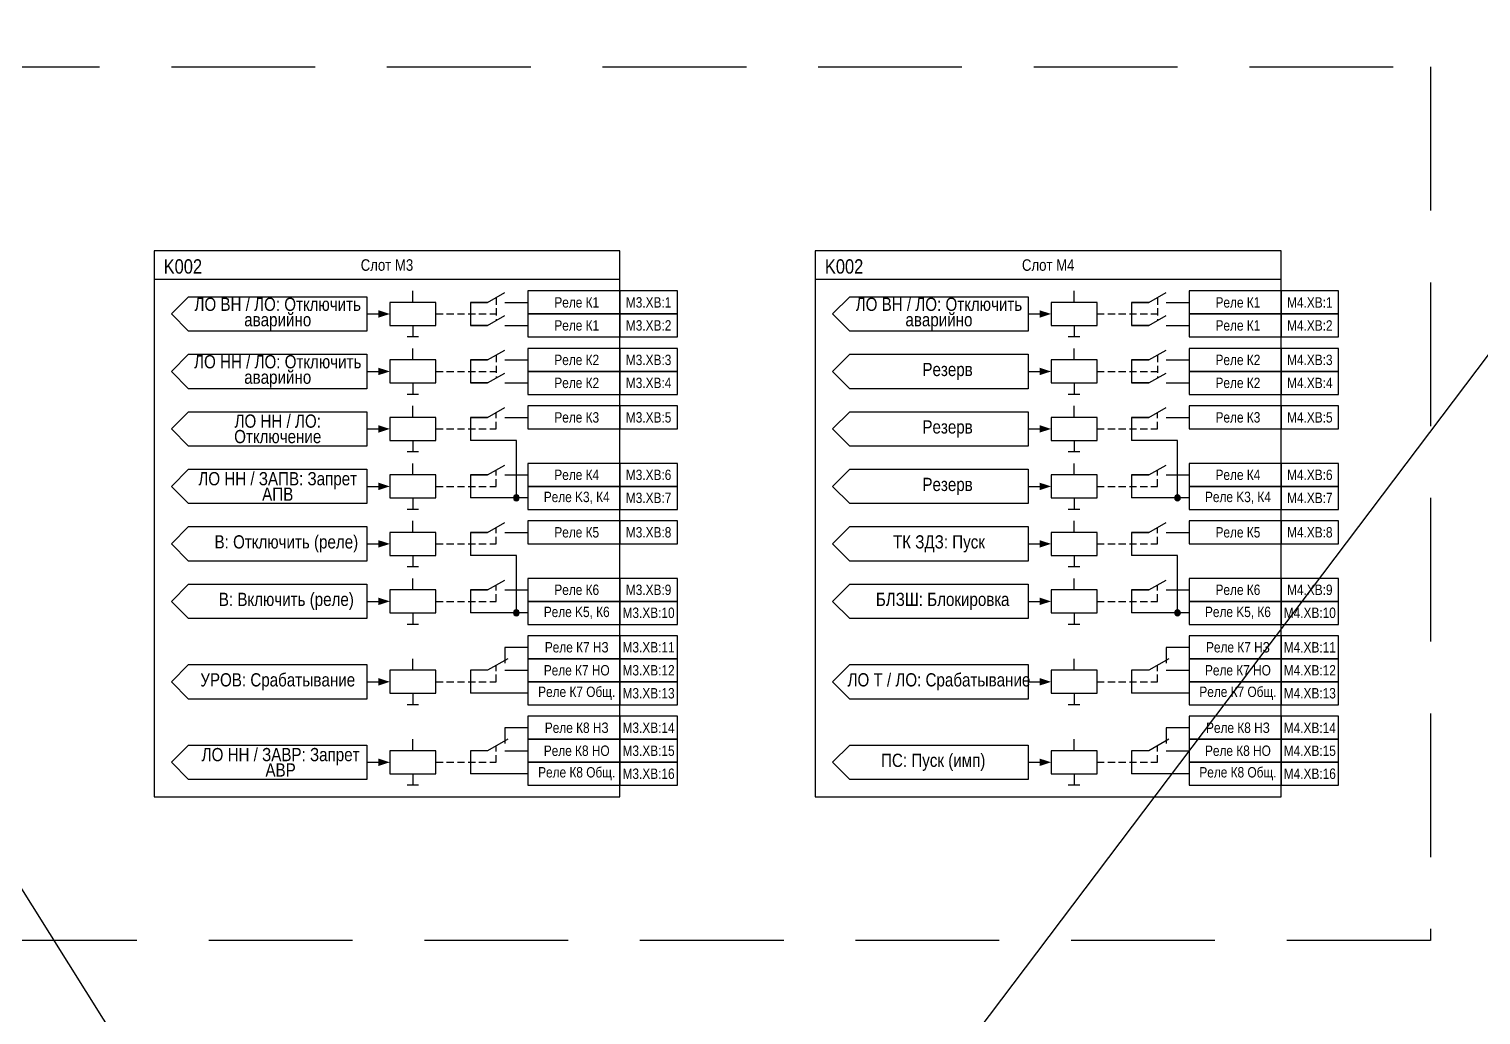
# Model space of a CAD drawing. Header units: millimetres. Extents: x 1491 to 6632, y -558 to 938.
# Drawn here: x 1783.2 to 2035.8, y 452 to 623.6 of the extents above; entities that cross this region are included whole.
import ezdxf
from ezdxf.enums import TextEntityAlignment as Align

# ---------------------------------------------------------------- set-up
doc = ezdxf.new("R2010")
doc.units = ezdxf.units.MM
doc.linetypes.add('штриховая2', pattern=[0.375, 0.25, -0.125])
doc.layers.add('_ОРЗ_0.3', color=7, linetype='Continuous', lineweight=30)
doc.layers.add('TEXT', color=7, linetype='Continuous', lineweight=25)
doc.layers.add('Основная', color=7, linetype='Continuous')
doc.styles.add('1.8_Gost_RD', font='ARIALN.TTF', dxfattribs={"height": 1.8})
doc.styles.add('2.5_Gost_RD', font='ARIALN.TTF', dxfattribs={"height": 2.5})
doc.styles.add('2.5_ISOCPEUR', font='isocpeur.ttf', dxfattribs={"width": 0.9, "height": 2.5})

# ---------------------------------------------------------------- blocks, each defined once
blk = doc.blocks.new('*U100')
at = {"layer": 'Основная', "color": 0}
blk.add_line((0, 0), (6, 3.43), dxfattribs=at)
blk = doc.blocks.new('*U191')
at = {"layer": 'Основная', "color": 0}
for p, q in [((-3, 0), (-9, 0)), ((9, 0), (3, 0))]:
    blk.add_line(p, q, dxfattribs=at)
at = {"layer": 'Основная', "ltscale": 0.25, "xscale": -1}
blk.add_blockref('*U100', (3, 0), dxfattribs=at)
at = {"layer": 'Основная', "style": '2.5_ISOCPEUR'}
for tag, p in [('ОУ', (-2, 10)), ('В1', (-14, 6)), ('В2', (-6, 4))]:
    blk.add_attdef(tag, text='', height=2.5, dxfattribs=at).set_placement(p, align=Align.MIDDLE_CENTER)
blk = doc.blocks.new('*U190')
at = {"layer": 'Основная', "color": 0}
for p, q in [((-3, 0), (-9, 0)), ((9, 0), (3, 0))]:
    blk.add_line(p, q, dxfattribs=at)
at = {"layer": 'Основная', "ltscale": 0.25, "xscale": -1}
blk.add_blockref('*U100', (3, 0), dxfattribs=at)
at = {"layer": 'Основная', "style": '2.5_ISOCPEUR'}
for tag, p in [('ОУ', (-2, 10)), ('В1', (-14, 6)), ('В2', (-6, 4))]:
    blk.add_attdef(tag, text='', height=2.5, dxfattribs=at).set_placement(p, align=Align.MIDDLE_CENTER)
blk = doc.blocks.new('Точка')
at = {"ltscale": 100}
h = blk.add_hatch(color=256, dxfattribs=at)
h.dxf.hatch_style = 1
edge = h.paths.add_edge_path()
edge.add_arc((0, 0), 0.5, 0, 360)
blk.add_circle((0, 0), 0.5, dxfattribs=at)
blk = doc.blocks.new('*U188')
at = {"layer": 'Основная', "color": 0}
for p, q in [((-3, 0), (-9, 0)), ((9, 0), (3, 0))]:
    blk.add_line(p, q, dxfattribs=at)
at = {"layer": 'Основная', "ltscale": 0.25, "xscale": -1}
blk.add_blockref('*U100', (3, 0), dxfattribs=at)
at = {"layer": 'Основная', "style": '2.5_ISOCPEUR'}
for tag, p in [('ОУ', (-2, 10)), ('В1', (-14, 6)), ('В2', (-6, 4))]:
    blk.add_attdef(tag, text='', height=2.5, dxfattribs=at).set_placement(p, align=Align.MIDDLE_CENTER)
blk = doc.blocks.new('*U189')
at = {"layer": 'Основная', "color": 0}
for p, q in [((-3, 0), (-9, 0)), ((9, 0), (3, 0))]:
    blk.add_line(p, q, dxfattribs=at)
at = {"layer": 'Основная', "ltscale": 0.25, "xscale": -1}
blk.add_blockref('*U100', (3, 0), dxfattribs=at)
at = {"layer": 'Основная', "style": '2.5_ISOCPEUR'}
for tag, p in [('ОУ', (-2, 10)), ('В1', (-14, 6)), ('В2', (-6, 4))]:
    blk.add_attdef(tag, text='', height=2.5, dxfattribs=at).set_placement(p, align=Align.MIDDLE_CENTER)
blk = doc.blocks.new('*U185')
at = {"layer": 'Основная', "color": 0}
for p, q in [((-3, 0), (-9, 0)), ((9, 0), (3, 0))]:
    blk.add_line(p, q, dxfattribs=at)
at = {"layer": 'Основная', "ltscale": 0.25, "xscale": -1}
blk.add_blockref('*U100', (3, 0), dxfattribs=at)
at = {"layer": 'Основная', "style": '2.5_ISOCPEUR'}
for tag, p in [('ОУ', (-2, 10)), ('В1', (-14, 6)), ('В2', (-6, 4))]:
    blk.add_attdef(tag, text='', height=2.5, dxfattribs=at).set_placement(p, align=Align.MIDDLE_CENTER)
blk = doc.blocks.new('*U186')
at = {"layer": 'Основная', "color": 0}
for p, q in [((-3, 0), (-9, 0)), ((9, 0), (3, 0))]:
    blk.add_line(p, q, dxfattribs=at)
at = {"layer": 'Основная', "ltscale": 0.25, "xscale": -1}
blk.add_blockref('*U100', (3, 0), dxfattribs=at)
at = {"layer": 'Основная', "style": '2.5_ISOCPEUR'}
for tag, p in [('ОУ', (-2, 10)), ('В1', (-14, 6)), ('В2', (-6, 4))]:
    blk.add_attdef(tag, text='', height=2.5, dxfattribs=at).set_placement(p, align=Align.MIDDLE_CENTER)
blk = doc.blocks.new('*U187')
at = {"layer": 'Основная', "color": 0}
for p, q in [((-3, 0), (-9, 0)), ((9, 0), (3, 0))]:
    blk.add_line(p, q, dxfattribs=at)
at = {"layer": 'Основная', "ltscale": 0.25, "xscale": -1}
blk.add_blockref('*U100', (3, 0), dxfattribs=at)
at = {"layer": 'Основная', "style": '2.5_ISOCPEUR'}
for tag, p in [('ОУ', (-2, 10)), ('В1', (-14, 6)), ('В2', (-6, 4))]:
    blk.add_attdef(tag, text='', height=2.5, dxfattribs=at).set_placement(p, align=Align.MIDDLE_CENTER)
blk = doc.blocks.new('*U182')
at = {"layer": 'Основная', "color": 0}
for p, q in [((-3, 0), (-9, 0)), ((9, 0), (3, 0))]:
    blk.add_line(p, q, dxfattribs=at)
at = {"layer": 'Основная', "ltscale": 0.25, "xscale": -1}
blk.add_blockref('*U100', (3, 0), dxfattribs=at)
at = {"layer": 'Основная', "style": '2.5_ISOCPEUR'}
for tag, p in [('ОУ', (-2, 10)), ('В1', (-14, 6)), ('В2', (-6, 4))]:
    blk.add_attdef(tag, text='', height=2.5, dxfattribs=at).set_placement(p, align=Align.MIDDLE_CENTER)
blk = doc.blocks.new('*U183')
at = {"ltscale": 0.25}
blk.add_line((0, 0), (3, 0), dxfattribs=at)
blk.add_lwpolyline([(2, 0, 1.3, 0, 0), (4, 0, 0, 0, 0)], format="xyseb", dxfattribs=at)
blk = doc.blocks.new('*U184')
at = {"ltscale": 0.25}
blk.add_line((0, 0), (3, 0), dxfattribs=at)
blk.add_lwpolyline([(2, 0, 1.3, 0, 0), (4, 0, 0, 0, 0)], format="xyseb", dxfattribs=at)
blk = doc.blocks.new('*U176')
at = {"ltscale": 0.25}
blk.add_line((0, 0), (3, 0), dxfattribs=at)
blk.add_lwpolyline([(2, 0, 1.3, 0, 0), (4, 0, 0, 0, 0)], format="xyseb", dxfattribs=at)
blk = doc.blocks.new('*U177')
at = {"ltscale": 0.25}
blk.add_line((0, 0), (3, 0), dxfattribs=at)
blk.add_lwpolyline([(2, 0, 1.3, 0, 0), (4, 0, 0, 0, 0)], format="xyseb", dxfattribs=at)
blk = doc.blocks.new('*U178')
at = {"ltscale": 0.25}
blk.add_line((0, 0), (3, 0), dxfattribs=at)
blk.add_lwpolyline([(2, 0, 1.3, 0, 0), (4, 0, 0, 0, 0)], format="xyseb", dxfattribs=at)
blk = doc.blocks.new('*U179')
at = {"ltscale": 0.25}
blk.add_line((0, 0), (3, 0), dxfattribs=at)
blk.add_lwpolyline([(2, 0, 1.3, 0, 0), (4, 0, 0, 0, 0)], format="xyseb", dxfattribs=at)
blk = doc.blocks.new('*U180')
at = {"ltscale": 0.25}
blk.add_line((0, 0), (3, 0), dxfattribs=at)
blk.add_lwpolyline([(2, 0, 1.3, 0, 0), (4, 0, 0, 0, 0)], format="xyseb", dxfattribs=at)
blk = doc.blocks.new('*U181')
at = {"ltscale": 0.25}
blk.add_line((0, 0), (3, 0), dxfattribs=at)
blk.add_lwpolyline([(2, 0, 1.3, 0, 0), (4, 0, 0, 0, 0)], format="xyseb", dxfattribs=at)
blk = doc.blocks.new('*U175')
at = {"layer": 'Основная', "color": 0}
for p, q in [((-3, 0), (-9, 0)), ((9, 0), (3, 0))]:
    blk.add_line(p, q, dxfattribs=at)
at = {"layer": 'Основная', "ltscale": 0.25, "xscale": -1}
blk.add_blockref('*U100', (3, 0), dxfattribs=at)
at = {"layer": 'Основная', "style": '2.5_ISOCPEUR'}
for tag, p in [('ОУ', (-2, 10)), ('В1', (-14, 6)), ('В2', (-6, 4))]:
    blk.add_attdef(tag, text='', height=2.5, dxfattribs=at).set_placement(p, align=Align.MIDDLE_CENTER)
blk = doc.blocks.new('*U172')
at = {"layer": 'Основная', "color": 0}
for p, q in [((-3, 0), (-9, 0)), ((9, 0), (3, 0))]:
    blk.add_line(p, q, dxfattribs=at)
at = {"layer": 'Основная', "ltscale": 0.25, "xscale": -1}
blk.add_blockref('*U100', (3, 0), dxfattribs=at)
at = {"layer": 'Основная', "style": '2.5_ISOCPEUR'}
for tag, p in [('ОУ', (-2, 10)), ('В1', (-14, 6)), ('В2', (-6, 4))]:
    blk.add_attdef(tag, text='', height=2.5, dxfattribs=at).set_placement(p, align=Align.MIDDLE_CENTER)
blk = doc.blocks.new('*U173')
at = {"layer": 'Основная', "color": 0}
for p, q in [((-3, 0), (-9, 0)), ((9, 0), (3, 0))]:
    blk.add_line(p, q, dxfattribs=at)
at = {"layer": 'Основная', "ltscale": 0.25, "xscale": -1}
blk.add_blockref('*U100', (3, 0), dxfattribs=at)
at = {"layer": 'Основная', "style": '2.5_ISOCPEUR'}
for tag, p in [('ОУ', (-2, 10)), ('В1', (-14, 6)), ('В2', (-6, 4))]:
    blk.add_attdef(tag, text='', height=2.5, dxfattribs=at).set_placement(p, align=Align.MIDDLE_CENTER)
blk = doc.blocks.new('*U174')
at = {"layer": 'Основная', "color": 0}
for p, q in [((-3, 0), (-9, 0)), ((9, 0), (3, 0))]:
    blk.add_line(p, q, dxfattribs=at)
at = {"layer": 'Основная', "ltscale": 0.25, "xscale": -1}
blk.add_blockref('*U100', (3, 0), dxfattribs=at)
at = {"layer": 'Основная', "style": '2.5_ISOCPEUR'}
for tag, p in [('ОУ', (-2, 10)), ('В1', (-14, 6)), ('В2', (-6, 4))]:
    blk.add_attdef(tag, text='', height=2.5, dxfattribs=at).set_placement(p, align=Align.MIDDLE_CENTER)
blk = doc.blocks.new('*U170')
at = {"layer": 'Основная', "color": 0}
for p, q in [((-3, 0), (-9, 0)), ((9, 0), (3, 0))]:
    blk.add_line(p, q, dxfattribs=at)
at = {"layer": 'Основная', "ltscale": 0.25, "xscale": -1}
blk.add_blockref('*U100', (3, 0), dxfattribs=at)
at = {"layer": 'Основная', "style": '2.5_ISOCPEUR'}
for tag, p in [('ОУ', (-2, 10)), ('В1', (-14, 6)), ('В2', (-6, 4))]:
    blk.add_attdef(tag, text='', height=2.5, dxfattribs=at).set_placement(p, align=Align.MIDDLE_CENTER)
blk = doc.blocks.new('*U171')
at = {"layer": 'Основная', "color": 0}
for p, q in [((-3, 0), (-9, 0)), ((9, 0), (3, 0))]:
    blk.add_line(p, q, dxfattribs=at)
at = {"layer": 'Основная', "ltscale": 0.25, "xscale": -1}
blk.add_blockref('*U100', (3, 0), dxfattribs=at)
at = {"layer": 'Основная', "style": '2.5_ISOCPEUR'}
for tag, p in [('ОУ', (-2, 10)), ('В1', (-14, 6)), ('В2', (-6, 4))]:
    blk.add_attdef(tag, text='', height=2.5, dxfattribs=at).set_placement(p, align=Align.MIDDLE_CENTER)
blk = doc.blocks.new('*U164')
at = {"layer": 'Основная', "color": 0}
for p, q in [((-3, 0), (-9, 0)), ((9, 0), (3, 0))]:
    blk.add_line(p, q, dxfattribs=at)
at = {"layer": 'Основная', "ltscale": 0.25, "xscale": -1}
blk.add_blockref('*U100', (3, 0), dxfattribs=at)
at = {"layer": 'Основная', "style": '2.5_ISOCPEUR'}
for tag, p in [('ОУ', (-2, 10)), ('В1', (-14, 6)), ('В2', (-6, 4))]:
    blk.add_attdef(tag, text='', height=2.5, dxfattribs=at).set_placement(p, align=Align.MIDDLE_CENTER)
blk = doc.blocks.new('*U165')
at = {"layer": 'Основная', "color": 0}
for p, q in [((-3, 0), (-9, 0)), ((9, 0), (3, 0))]:
    blk.add_line(p, q, dxfattribs=at)
at = {"layer": 'Основная', "ltscale": 0.25, "xscale": -1}
blk.add_blockref('*U100', (3, 0), dxfattribs=at)
at = {"layer": 'Основная', "style": '2.5_ISOCPEUR'}
for tag, p in [('ОУ', (-2, 10)), ('В1', (-14, 6)), ('В2', (-6, 4))]:
    blk.add_attdef(tag, text='', height=2.5, dxfattribs=at).set_placement(p, align=Align.MIDDLE_CENTER)
blk = doc.blocks.new('*U166')
at = {"ltscale": 0.25}
blk.add_line((0, 0), (3, 0), dxfattribs=at)
blk.add_lwpolyline([(2, 0, 1.3, 0, 0), (4, 0, 0, 0, 0)], format="xyseb", dxfattribs=at)
blk = doc.blocks.new('*U167')
at = {"ltscale": 0.25}
blk.add_line((0, 0), (3, 0), dxfattribs=at)
blk.add_lwpolyline([(2, 0, 1.3, 0, 0), (4, 0, 0, 0, 0)], format="xyseb", dxfattribs=at)
blk = doc.blocks.new('*U168')
at = {"ltscale": 0.25}
blk.add_line((0, 0), (3, 0), dxfattribs=at)
blk.add_lwpolyline([(2, 0, 1.3, 0, 0), (4, 0, 0, 0, 0)], format="xyseb", dxfattribs=at)
blk = doc.blocks.new('*U169')
at = {"ltscale": 0.25}
blk.add_line((0, 0), (3, 0), dxfattribs=at)
blk.add_lwpolyline([(2, 0, 1.3, 0, 0), (4, 0, 0, 0, 0)], format="xyseb", dxfattribs=at)
blk = doc.blocks.new('*U160')
at = {"ltscale": 0.25}
blk.add_line((0, 0), (3, 0), dxfattribs=at)
blk.add_lwpolyline([(2, 0, 1.3, 0, 0), (4, 0, 0, 0, 0)], format="xyseb", dxfattribs=at)
blk = doc.blocks.new('*U161')
at = {"ltscale": 0.25}
blk.add_line((0, 0), (3, 0), dxfattribs=at)
blk.add_lwpolyline([(2, 0, 1.3, 0, 0), (4, 0, 0, 0, 0)], format="xyseb", dxfattribs=at)
blk = doc.blocks.new('*U162')
at = {"ltscale": 0.25}
blk.add_line((0, 0), (3, 0), dxfattribs=at)
blk.add_lwpolyline([(2, 0, 1.3, 0, 0), (4, 0, 0, 0, 0)], format="xyseb", dxfattribs=at)
blk = doc.blocks.new('*U163')
at = {"ltscale": 0.25}
blk.add_line((0, 0), (3, 0), dxfattribs=at)
blk.add_lwpolyline([(2, 0, 1.3, 0, 0), (4, 0, 0, 0, 0)], format="xyseb", dxfattribs=at)

msp = doc.modelspace()

# ---------------------------------------------------------------- linework, layer by layer
at = {"ltscale": 100}
for p, q in [((1491, 938), (2244, -263)), ((2225, 816), (1548, -81)), ((1850, 576), (1850, 578)), ((1863, 576), (1860, 576)), ((1869, 576), (1870, 576)), ((1965, 576), (1965, 578)), ((1978, 576), (1975, 576)), ((1984, 576), (1985, 576)), ((1850, 572), (1850, 570)), ((1863, 572), (1860, 572)), ((1869, 572), (1870, 572)), ((1965, 572), (1965, 570)), ((1978, 572), (1975, 572)), ((1984, 572), (1985, 572)), ((1851, 570), (1849, 570)), ((1966, 570), (1964, 570)), ((1850, 566), (1850, 568)), ((1863, 566), (1860, 566)), ((1869, 566), (1870, 566)), ((1965, 566), (1965, 568)), ((1978, 566), (1975, 566)), ((1984, 566), (1985, 566)), ((1850, 562), (1850, 560)), ((1863, 562), (1860, 562)), ((1869, 562), (1870, 562)), ((1965, 562), (1965, 560)), ((1978, 562), (1975, 562)), ((1984, 562), (1985, 562)), ((1851, 560), (1849, 560)), ((1966, 560), (1964, 560)), ((1850, 556), (1850, 558)), ((1863, 556), (1860, 556)), ((1869, 556), (1870, 556)), ((1965, 556), (1965, 558)), ((1978, 556), (1975, 556)), ((1984, 556), (1985, 556)), ((1850, 552), (1850, 550)), ((1868, 552), (1860, 552)), ((1965, 552), (1965, 550)), ((1983, 552), (1975, 552)), ((1851, 550), (1849, 550)), ((1850, 546), (1850, 548)), ((1966, 550), (1964, 550)), ((1965, 546), (1965, 548)), ((1863, 546), (1860, 546)), ((1869, 546), (1870, 546)), ((1978, 546), (1975, 546)), ((1984, 546), (1985, 546)), ((1850, 542), (1850, 540)), ((1870, 542), (1860, 542)), ((1965, 542), (1965, 540)), ((1985, 542), (1975, 542)), ((1851, 540), (1849, 540)), ((1850, 536), (1850, 538)), ((1966, 540), (1964, 540)), ((1965, 536), (1965, 538)), ((1863, 536), (1860, 536)), ((1869, 536), (1870, 536)), ((1978, 536), (1975, 536)), ((1984, 536), (1985, 536)), ((1850, 532), (1850, 530)), ((1868, 532), (1860, 532)), ((1965, 532), (1965, 530)), ((1983, 532), (1975, 532)), ((1851, 530), (1849, 530)), ((1850, 526), (1850, 528)), ((1966, 530), (1964, 530)), ((1965, 526), (1965, 528)), ((1863, 526), (1860, 526)), ((1869, 526), (1870, 526)), ((1978, 526), (1975, 526)), ((1984, 526), (1985, 526)), ((1850, 522), (1850, 520)), ((1870, 522), (1860, 522)), ((1965, 522), (1965, 520)), ((1985, 522), (1975, 522)), ((1851, 520), (1849, 520)), ((1966, 520), (1964, 520)), ((1850, 512), (1850, 514)), ((1965, 512), (1965, 514)), ((1863, 512), (1860, 512)), ((1866, 512), (1870, 512)), ((1978, 512), (1975, 512)), ((1981, 512), (1985, 512)), ((1850, 508), (1850, 506)), ((1870, 508), (1860, 508)), ((1965, 508), (1965, 506)), ((1985, 508), (1975, 508)), ((1851, 506), (1849, 506)), ((1966, 506), (1964, 506)), ((1850, 498), (1850, 500)), ((1965, 498), (1965, 500)), ((1863, 498), (1860, 498)), ((1866, 498), (1870, 498)), ((1978, 498), (1975, 498)), ((1981, 498), (1985, 498)), ((1850, 494), (1850, 492)), ((1870, 494), (1860, 494)), ((1965, 494), (1965, 492)), ((1985, 494), (1975, 494)), ((1851, 492), (1849, 492)), ((1966, 492), (1964, 492))]:
    msp.add_line(p, q, dxfattribs=at)
at = {"linetype": 'штриховая2', "ltscale": 100}
msp.add_lwpolyline([(1658, 617), (2027, 617), (2027, 465), (1658, 465)], close=True, dxfattribs=at)
at = {"ltscale": 100}
for points in [[(1886, 580), (1805, 580)], [(2001, 580), (1920, 580)], [(1860, 576), (1860, 572)], [(1975, 576), (1975, 572)], [(1860, 566), (1860, 562)], [(1975, 566), (1975, 562)], [(1860, 556), (1860, 552)], [(1975, 556), (1975, 552)], [(1868, 542), (1868, 552)], [(1983, 542), (1983, 552)], [(1860, 546), (1860, 542)], [(1975, 546), (1975, 542)], [(1860, 536), (1860, 532)], [(1975, 536), (1975, 532)], [(1868, 522), (1868, 532)], [(1983, 522), (1983, 532)], [(1860, 526), (1860, 522)], [(1975, 526), (1975, 522)], [(1870, 516), (1866, 516), (1866, 513.25)], [(1985, 516), (1981, 516), (1981, 513.25)], [(1866.5, 514), (1863, 512)], [(1981.5, 514), (1978, 512)], [(1860, 512), (1860, 508)], [(1975, 512), (1975, 508)], [(1866.5, 500), (1863, 498)], [(1870, 502), (1866, 502), (1866, 499.25)], [(1981.5, 500), (1978, 498)], [(1985, 502), (1981, 502), (1981, 499.25)], [(1860, 498), (1860, 494)], [(1975, 498), (1975, 494)]]:
    msp.add_lwpolyline(points, dxfattribs=at)
for points in [[(1854, 576), (1846, 576), (1846, 572), (1854, 572)], [(1886, 578), (1870, 578), (1870, 574), (1886, 574)], [(1896, 578), (1886, 578), (1886, 574), (1896, 574)], [(1969, 576), (1961, 576), (1961, 572), (1969, 572)], [(2001, 578), (1985, 578), (1985, 574), (2001, 574)], [(2011, 578), (2001, 578), (2001, 574), (2011, 574)], [(1886, 574), (1870, 574), (1870, 570), (1886, 570)], [(1896, 574), (1886, 574), (1886, 570), (1896, 570)], [(2001, 574), (1985, 574), (1985, 570), (2001, 570)], [(2011, 574), (2001, 574), (2001, 570), (2011, 570)], [(1854, 566), (1846, 566), (1846, 562), (1854, 562)], [(1886, 568), (1870, 568), (1870, 564), (1886, 564)], [(1896, 568), (1886, 568), (1886, 564), (1896, 564)], [(1969, 566), (1961, 566), (1961, 562), (1969, 562)], [(2001, 568), (1985, 568), (1985, 564), (2001, 564)], [(2011, 568), (2001, 568), (2001, 564), (2011, 564)], [(1886, 564), (1870, 564), (1870, 560), (1886, 560)], [(1896, 564), (1886, 564), (1886, 560), (1896, 560)], [(2001, 564), (1985, 564), (1985, 560), (2001, 560)], [(2011, 564), (2001, 564), (2001, 560), (2011, 560)], [(1854, 556), (1846, 556), (1846, 552), (1854, 552)], [(1886, 558), (1870, 558), (1870, 554), (1886, 554)], [(1896, 558), (1886, 558), (1886, 554), (1896, 554)], [(1969, 556), (1961, 556), (1961, 552), (1969, 552)], [(2001, 558), (1985, 558), (1985, 554), (2001, 554)], [(2011, 558), (2001, 558), (2001, 554), (2011, 554)], [(1886, 548), (1870, 548), (1870, 544), (1886, 544)], [(1896, 548), (1886, 548), (1886, 544), (1896, 544)], [(2001, 548), (1985, 548), (1985, 544), (2001, 544)], [(2011, 548), (2001, 548), (2001, 544), (2011, 544)], [(1854, 546), (1846, 546), (1846, 542), (1854, 542)], [(1969, 546), (1961, 546), (1961, 542), (1969, 542)], [(1886, 544), (1870, 544), (1870, 540), (1886, 540)], [(1896, 544), (1886, 544), (1886, 540), (1896, 540)], [(2001, 544), (1985, 544), (1985, 540), (2001, 540)], [(2011, 544), (2001, 544), (2001, 540), (2011, 540)], [(1886, 538), (1870, 538), (1870, 534), (1886, 534)], [(1896, 538), (1886, 538), (1886, 534), (1896, 534)], [(2001, 538), (1985, 538), (1985, 534), (2001, 534)], [(2011, 538), (2001, 538), (2001, 534), (2011, 534)], [(1854, 536), (1846, 536), (1846, 532), (1854, 532)], [(1969, 536), (1961, 536), (1961, 532), (1969, 532)], [(1886, 528), (1870, 528), (1870, 524), (1886, 524)], [(1896, 528), (1886, 528), (1886, 524), (1896, 524)], [(2001, 528), (1985, 528), (1985, 524), (2001, 524)], [(2011, 528), (2001, 528), (2001, 524), (2011, 524)], [(1854, 526), (1846, 526), (1846, 522), (1854, 522)], [(1969, 526), (1961, 526), (1961, 522), (1969, 522)], [(1886, 524), (1870, 524), (1870, 520), (1886, 520)], [(1896, 524), (1886, 524), (1886, 520), (1896, 520)], [(2001, 524), (1985, 524), (1985, 520), (2001, 520)], [(2011, 524), (2001, 524), (2001, 520), (2011, 520)], [(1886, 518), (1870, 518), (1870, 514), (1886, 514)], [(1896, 518), (1886, 518), (1886, 514), (1896, 514)], [(2001, 518), (1985, 518), (1985, 514), (2001, 514)], [(2011, 518), (2001, 518), (2001, 514), (2011, 514)], [(1811, 513), (1842, 513), (1842, 507), (1811, 507), (1808, 510)], [(1886, 514), (1870, 514), (1870, 510), (1886, 510)], [(1896, 514), (1886, 514), (1886, 510), (1896, 510)], [(1926, 513), (1957, 513), (1957, 507), (1926, 507), (1923, 510)], [(2001, 514), (1985, 514), (1985, 510), (2001, 510)], [(2011, 514), (2001, 514), (2001, 510), (2011, 510)], [(1854, 512), (1846, 512), (1846, 508), (1854, 508)], [(1969, 512), (1961, 512), (1961, 508), (1969, 508)], [(1886, 510), (1870, 510), (1870, 506), (1886, 506)], [(1896, 510), (1886, 510), (1886, 506), (1896, 506)], [(2001, 510), (1985, 510), (1985, 506), (2001, 506)], [(2011, 510), (2001, 510), (2001, 506), (2011, 506)], [(1886, 504), (1870, 504), (1870, 500), (1886, 500)], [(1896, 504), (1886, 504), (1886, 500), (1896, 500)], [(2001, 504), (1985, 504), (1985, 500), (2001, 500)], [(2011, 504), (2001, 504), (2001, 500), (2011, 500)], [(1886, 500), (1870, 500), (1870, 496), (1886, 496)], [(1896, 500), (1886, 500), (1886, 496), (1896, 496)], [(2001, 500), (1985, 500), (1985, 496), (2001, 496)], [(2011, 500), (2001, 500), (2001, 496), (2011, 496)], [(1854, 498), (1846, 498), (1846, 494), (1854, 494)], [(1969, 498), (1961, 498), (1961, 494), (1969, 494)], [(1886, 496), (1870, 496), (1870, 492), (1886, 492)], [(1896, 496), (1886, 496), (1886, 492), (1896, 492)], [(2001, 496), (1985, 496), (1985, 492), (2001, 492)], [(2011, 496), (2001, 496), (2001, 492), (2011, 492)]]:
    msp.add_lwpolyline(points, close=True, dxfattribs=at)
at = {"linetype": 'штриховая2', "ltscale": 5}
for points in [[(1864.5, 576.86), (1864.5, 572.86)], [(1979.5, 576.86), (1979.5, 572.86)], [(1854, 574), (1864.5, 574)], [(1969, 574), (1979.5, 574)], [(1864.5, 566.86), (1864.5, 562.86)], [(1979.5, 566.86), (1979.5, 562.86)], [(1854, 564), (1864.5, 564)], [(1969, 564), (1979.5, 564)], [(1854, 554), (1864.5, 554), (1864.5, 556.86)], [(1969, 554), (1979.5, 554), (1979.5, 556.86)], [(1854, 544), (1864.5, 544), (1864.5, 546.86)], [(1969, 544), (1979.5, 544), (1979.5, 546.86)], [(1854, 534), (1864.5, 534), (1864.5, 536.86)], [(1969, 534), (1979.5, 534), (1979.5, 536.86)], [(1854, 524), (1864.5, 524), (1864.5, 526.86)], [(1969, 524), (1979.5, 524), (1979.5, 526.86)], [(1854, 510), (1864.5, 510), (1864.5, 512.86)], [(1969, 510), (1979.5, 510), (1979.5, 512.86)], [(1854, 496), (1864.5, 496), (1864.5, 498.86)], [(1969, 496), (1979.5, 496), (1979.5, 498.86)]]:
    msp.add_lwpolyline(points, dxfattribs=at)
at = {"layer": '_ОРЗ_0.3', "ltscale": 100}
for points in [[(1886, 585), (1805, 585), (1805, 490), (1886, 490)], [(2001, 585), (1920, 585), (1920, 490), (2001, 490)]]:
    msp.add_lwpolyline(points, close=True, dxfattribs=at)
at = {"layer": 'Основная', "ltscale": 100}
for points in [[(1842, 577), (1842, 571), (1811, 571), (1808, 574), (1811, 577)], [(1957, 577), (1957, 571), (1926, 571), (1923, 574), (1926, 577)], [(1842, 567), (1842, 561), (1811, 561), (1808, 564), (1811, 567)], [(1957, 567), (1957, 561), (1926, 561), (1923, 564), (1926, 567)], [(1842, 557), (1842, 551), (1811, 551), (1808, 554), (1811, 557)], [(1957, 557), (1957, 551), (1926, 551), (1923, 554), (1926, 557)], [(1842, 547), (1842, 541), (1811, 541), (1808, 544), (1811, 547)], [(1957, 547), (1957, 541), (1926, 541), (1923, 544), (1926, 547)], [(1842, 537), (1842, 531), (1811, 531), (1808, 534), (1811, 537)], [(1957, 537), (1957, 531), (1926, 531), (1923, 534), (1926, 537)], [(1842, 527), (1842, 521), (1811, 521), (1808, 524), (1811, 527)], [(1957, 527), (1957, 521), (1926, 521), (1923, 524), (1926, 527)], [(1842, 499), (1842, 493), (1811, 493), (1808, 496), (1811, 499)], [(1957, 499), (1957, 493), (1926, 493), (1923, 496), (1926, 499)]]:
    msp.add_lwpolyline(points, close=True, dxfattribs=at)

# ---------------------------------------------------------------- block references
at = {"ltscale": 0.35}
for name, p in [('*U183', (1842, 574)), ('*U166', (1957, 574)), ('*U184', (1842, 564)), ('*U167', (1957, 564)), ('*U176', (1842, 554)), ('*U168', (1957, 554)), ('*U177', (1842, 544)), ('*U169', (1957, 544)), ('*U178', (1842, 534)), ('*U160', (1957, 534)), ('*U179', (1842, 524)), ('*U161', (1957, 524)), ('*U180', (1842, 510)), ('*U162', (1957, 510)), ('*U181', (1842, 496)), ('*U163', (1957, 496))]:
    msp.add_blockref(name, p, dxfattribs=at)
at = {"ltscale": 100, "xscale": -1}
for p in [(1868, 542), (1983, 542), (1868, 522), (1983, 522)]:
    msp.add_blockref('Точка', p, dxfattribs=at)
at = {"layer": 'Основная', "ltscale": 0.25, "xscale": -0.5, "yscale": 0.5, "zscale": 0.5}
for name, p in [('*U187', (1864.5, 576)), ('*U164', (1979.5, 576)), ('*U182', (1864.5, 572)), ('*U165', (1979.5, 572)), ('*U185', (1864.5, 566)), ('*U170', (1979.5, 566)), ('*U186', (1864.5, 562)), ('*U171', (1979.5, 562)), ('*U189', (1864.5, 556)), ('*U174', (1979.5, 556)), ('*U188', (1864.5, 546)), ('*U173', (1979.5, 546)), ('*U190', (1864.5, 536)), ('*U172', (1979.5, 536)), ('*U191', (1864.5, 526)), ('*U175', (1979.5, 526))]:
    msp.add_blockref(name, p, dxfattribs=at)

# ---------------------------------------------------------------- texts
at = {"ltscale": 100, "attachment_point": 5}
for s, insert, char_height, width, style in [('K002', (1810, 582.25), 2.5, 10, '2.5_Gost_RD'), ('Слот М3', (1845.5, 582.5), 2, 81, '1.8_Gost_RD'), ('K002', (1925, 582.25), 2.5, 10, '2.5_Gost_RD'), ('Слот М4', (1960.5, 582.5), 2, 81, '1.8_Gost_RD'), ('\\pxi0.55556,qc;Реле К1', (1878, 576), 1.8, 16, '1.8_Gost_RD'), ('М3.XB:1', (1891, 576), 1.8, 10, '1.8_Gost_RD'), ('\\pxi0.55556,qc;Реле К1', (1993, 576), 1.8, 16, '1.8_Gost_RD'), ('М4.XB:1', (2006, 576), 1.8, 10, '1.8_Gost_RD'), ('\\pxi0.55556,qc;Реле К1', (1878, 572), 1.8, 16, '1.8_Gost_RD'), ('М3.XB:2', (1891, 572), 1.8, 10, '1.8_Gost_RD'), ('\\pxi0.55556,qc;Реле К1', (1993, 572), 1.8, 16, '1.8_Gost_RD'), ('М4.XB:2', (2006, 572), 1.8, 10, '1.8_Gost_RD'), ('\\pxi0.55556,qc;Реле К2', (1878, 566), 1.8, 16, '1.8_Gost_RD'), ('М3.XB:3', (1891, 566), 1.8, 10, '1.8_Gost_RD'), ('\\pxi0.55556,qc;Реле К2', (1993, 566), 1.8, 16, '1.8_Gost_RD'), ('М4.XB:3', (2006, 566), 1.8, 10, '1.8_Gost_RD'), ('\\pxi0.55556,qc;Реле К2', (1878, 562), 1.8, 16, '1.8_Gost_RD'), ('М3.XB:4', (1891, 562), 1.8, 10, '1.8_Gost_RD'), ('\\pxi0.55556,qc;Реле К2', (1993, 562), 1.8, 16, '1.8_Gost_RD'), ('М4.XB:4', (2006, 562), 1.8, 10, '1.8_Gost_RD'), ('\\pxi0.55556,qc;Реле К3', (1878, 556), 1.8, 16, '1.8_Gost_RD'), ('М3.XB:5', (1891, 556), 1.8, 10, '1.8_Gost_RD'), ('\\pxi0.55556,qc;Реле К3', (1993, 556), 1.8, 16, '1.8_Gost_RD'), ('М4.XB:5', (2006, 556), 1.8, 10, '1.8_Gost_RD'), ('\\pxi0.55556,qc;Реле К4', (1878, 546), 1.8, 16, '1.8_Gost_RD'), ('М3.XB:6', (1891, 546), 1.8, 10, '1.8_Gost_RD'), ('\\pxi0.55556,qc;Реле К4', (1993, 546), 1.8, 16, '1.8_Gost_RD'), ('М4.XB:6', (2006, 546), 1.8, 10, '1.8_Gost_RD'), ('\\pxi0.55556,qc;Реле K3, К4', (1878, 542), 1.8, 16, '1.8_Gost_RD'), ('М3.XB:7', (1891, 542), 1.8, 10, '1.8_Gost_RD'), ('\\pxi0.55556,qc;Реле K3, К4', (1993, 542), 1.8, 16, '1.8_Gost_RD'), ('М4.XB:7', (2006, 542), 1.8, 10, '1.8_Gost_RD'), ('\\pxsm0.7;В: Отключить (реле)', (1828, 534), 2.3, 28, '2.5_Gost_RD'), ('\\pxi0.55556,qc;Реле К5', (1878, 536), 1.8, 16, '1.8_Gost_RD'), ('М3.XB:8', (1891, 536), 1.8, 10, '1.8_Gost_RD'), ('\\pxsm0.7;ТК ЗДЗ: Пуск', (1941.5, 534), 2.3, 31, '2.5_Gost_RD'), ('\\pxi0.55556,qc;Реле К5', (1993, 536), 1.8, 16, '1.8_Gost_RD'), ('М4.XB:8', (2006, 536), 1.8, 10, '1.8_Gost_RD'), ('\\pxsm0.7;В: Включить (реле)', (1828, 524), 2.3, 28, '2.5_Gost_RD'), ('\\pxi0.55556,qc;Реле К6', (1878, 526), 1.8, 16, '1.8_Gost_RD'), ('М3.XB:9', (1891, 526), 1.8, 10, '1.8_Gost_RD'), ('\\pxi0.55556,qc;Реле К6', (1993, 526), 1.8, 16, '1.8_Gost_RD'), ('М4.XB:9', (2006, 526), 1.8, 10, '1.8_Gost_RD'), ('\\pxi0.55556,qc;Реле K5, К6', (1878, 522), 1.8, 16, '1.8_Gost_RD'), ('М3.XB:10', (1891, 522), 1.8, 10, '1.8_Gost_RD'), ('\\pxi0.55556,qc;Реле K5, К6', (1993, 522), 1.8, 16, '1.8_Gost_RD'), ('М4.XB:10', (2006, 522), 1.8, 10, '1.8_Gost_RD'), ('\\pxi0.55556,qc;Реле К7 НЗ', (1878, 516), 1.8, 16, '1.8_Gost_RD'), ('М3.XB:11', (1891, 516), 1.8, 10, '1.8_Gost_RD'), ('\\pxi0.55556,qc;Реле К7 НЗ', (1993, 516), 1.8, 16, '1.8_Gost_RD'), ('М4.XB:11', (2006, 516), 1.8, 10, '1.8_Gost_RD'), ('\\pxi0.55556,qc;Реле К7 НО', (1878, 512), 1.8, 16, '1.8_Gost_RD'), ('М3.XB:12', (1891, 512), 1.8, 10, '1.8_Gost_RD'), ('\\pxi0.55556,qc;Реле К7 НО', (1993, 512), 1.8, 16, '1.8_Gost_RD'), ('М4.XB:12', (2006, 512), 1.8, 10, '1.8_Gost_RD'), ('\\pxi0.55556,qc;Реле К7 Общ.', (1878, 508), 1.8, 16, '1.8_Gost_RD'), ('М3.XB:13', (1891, 508), 1.8, 10, '1.8_Gost_RD'), ('\\pxi0.55556,qc;Реле К7 Общ.', (1993, 508), 1.8, 16, '1.8_Gost_RD'), ('М4.XB:13', (2006, 508), 1.8, 10, '1.8_Gost_RD'), ('\\pxi0.55556,qc;Реле К8 НЗ', (1878, 502), 1.8, 16, '1.8_Gost_RD'), ('М3.XB:14', (1891, 502), 1.8, 10, '1.8_Gost_RD'), ('\\pxi0.55556,qc;Реле К8 НЗ', (1993, 502), 1.8, 16, '1.8_Gost_RD'), ('М4.XB:14', (2006, 502), 1.8, 10, '1.8_Gost_RD'), ('\\pxi0.55556,qc;Реле К8 НО', (1878, 498), 1.8, 16, '1.8_Gost_RD'), ('М3.XB:15', (1891, 498), 1.8, 10, '1.8_Gost_RD'), ('\\pxi0.55556,qc;Реле К8 НО', (1993, 498), 1.8, 16, '1.8_Gost_RD'), ('М4.XB:15', (2006, 498), 1.8, 10, '1.8_Gost_RD'), ('\\pxi0.55556,qc;Реле К8 Общ.', (1878, 494), 1.8, 16, '1.8_Gost_RD'), ('\\pxi0.55556,qc;Реле К8 Общ.', (1993, 494), 1.8, 16, '1.8_Gost_RD'), ('М3.XB:16', (1891, 494), 1.8, 10, '1.8_Gost_RD'), ('М4.XB:16', (2006, 494), 1.8, 10, '1.8_Gost_RD')]:
    msp.add_mtext(s, dxfattribs=dict(at, insert=insert, char_height=char_height, width=width, style=style))
at = {"color": 0, "ltscale": 100, "insert": (1826.5, 510), "char_height": 2.3, "width": 31, "attachment_point": 5, "style": '2.5_Gost_RD'}
msp.add_mtext('{\\C256;УРОВ: Срабатывание}', dxfattribs=at)
at = {"layer": 'TEXT', "ltscale": 100, "char_height": 2.3, "attachment_point": 5, "style": '2.5_Gost_RD'}
for s, insert, width in [('\\pxsm0.7;ЛО ВН / ЛО: Отключить аварийно', (1826.5, 574), 32.7284), ('\\pxsm0.7;ЛО ВН / ЛО: Отключить аварийно', (1941.5, 574), 32.7284), ('\\pxsm0.7;ЛО НН / ЛО: Отключить аварийно', (1826.5, 564), 32.7284), ('\\pxsm0.7;Резерв', (1943, 564), 29.7284), ('\\pxsm0.7;ЛО НН / ЛО: Отключение', (1826.5, 554), 28.2882), ('\\pxsm0.7;Резерв', (1943, 554), 29.7284), ('\\pxsm0.7;ЛО НН / ЗАПВ: Запрет АПВ', (1826.5, 544), 31), ('\\pxsm0.7;Резерв', (1943, 544), 29.7284), ('\\pxsm0.7;БЛЗШ: Блокировка', (1942.14, 524), 29.7284), ('\\pxsm0.7;ЛО Т / ЛО: Срабатывание', (1941.5, 510), 31), ('\\pxsm0.7;ЛО НН / ЗАВР: Запрет АВР', (1827, 496), 28), ('\\pxsm0.7;ПС: Пуск (имп)', (1940.5, 496), 31)]:
    msp.add_mtext(s, dxfattribs=dict(at, insert=insert, width=width))

doc.saveas('drawing.dxf')
